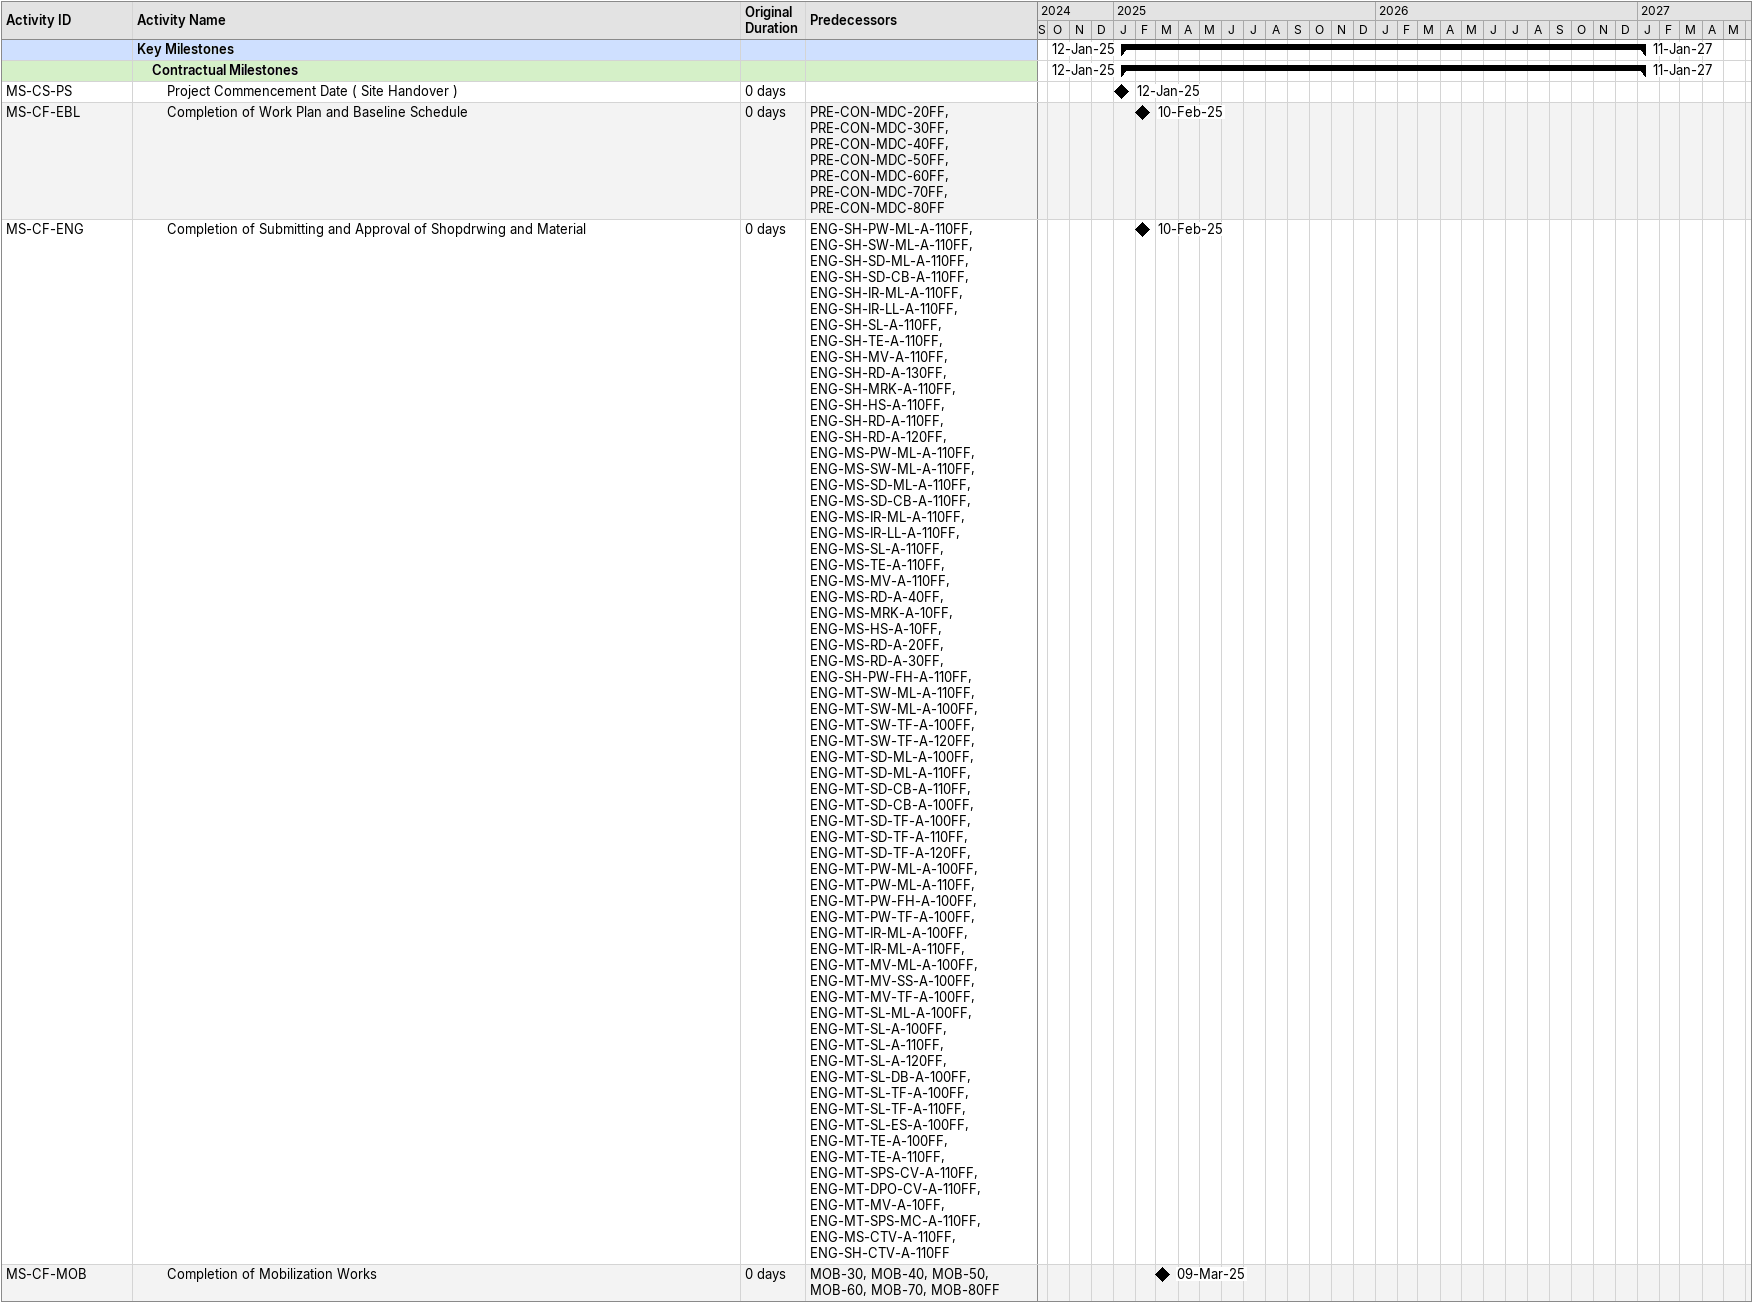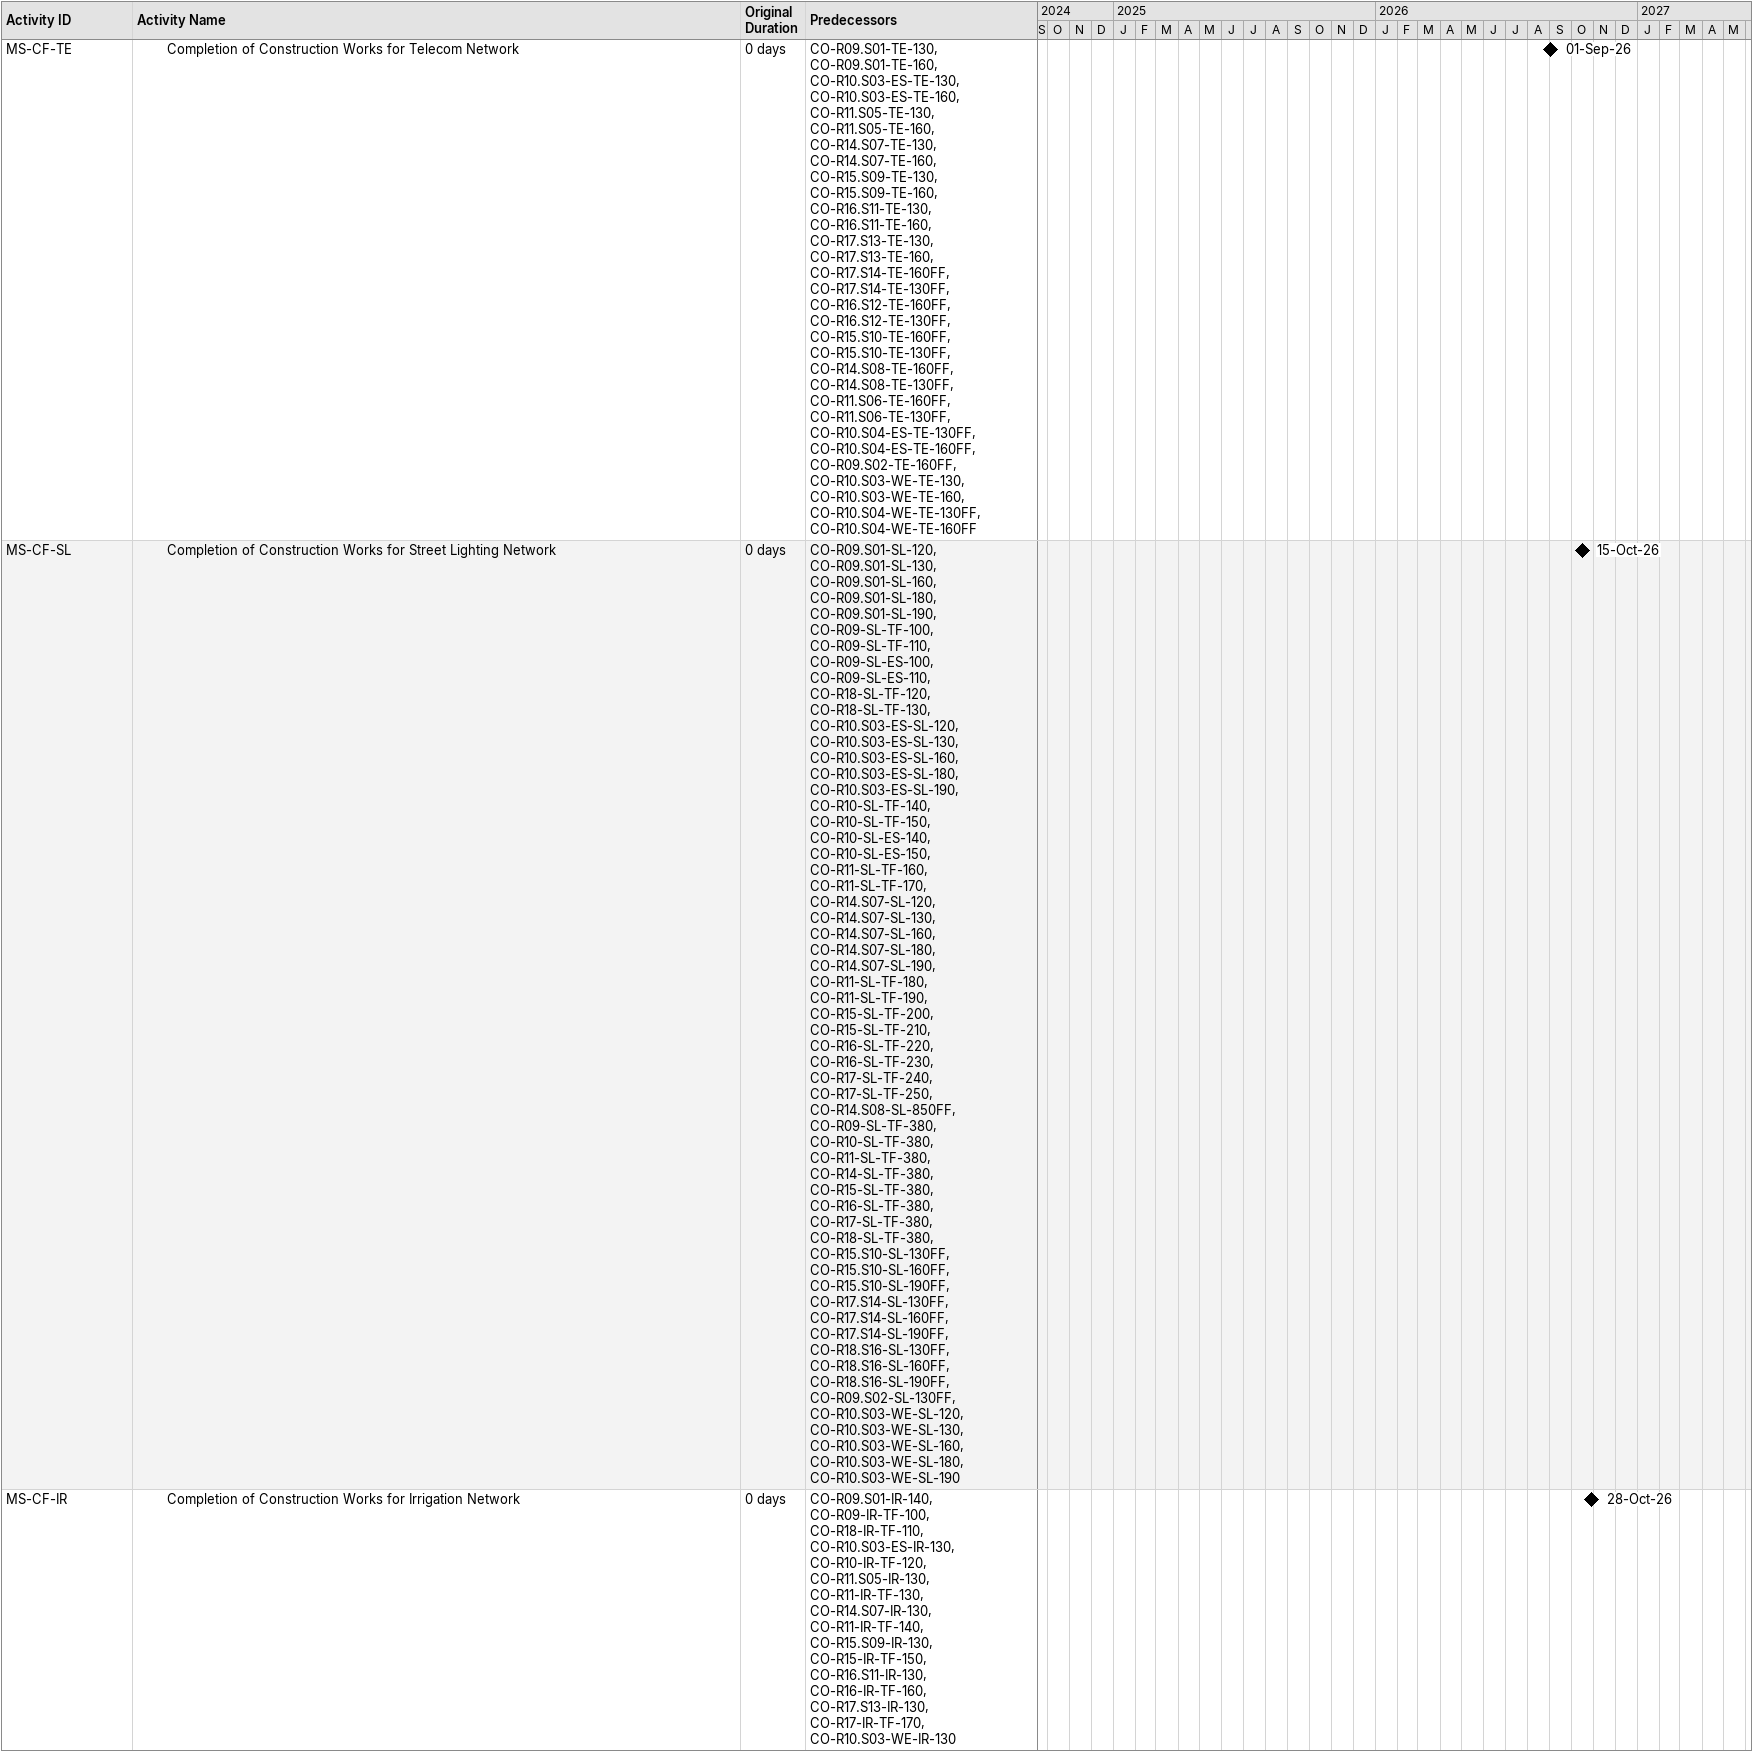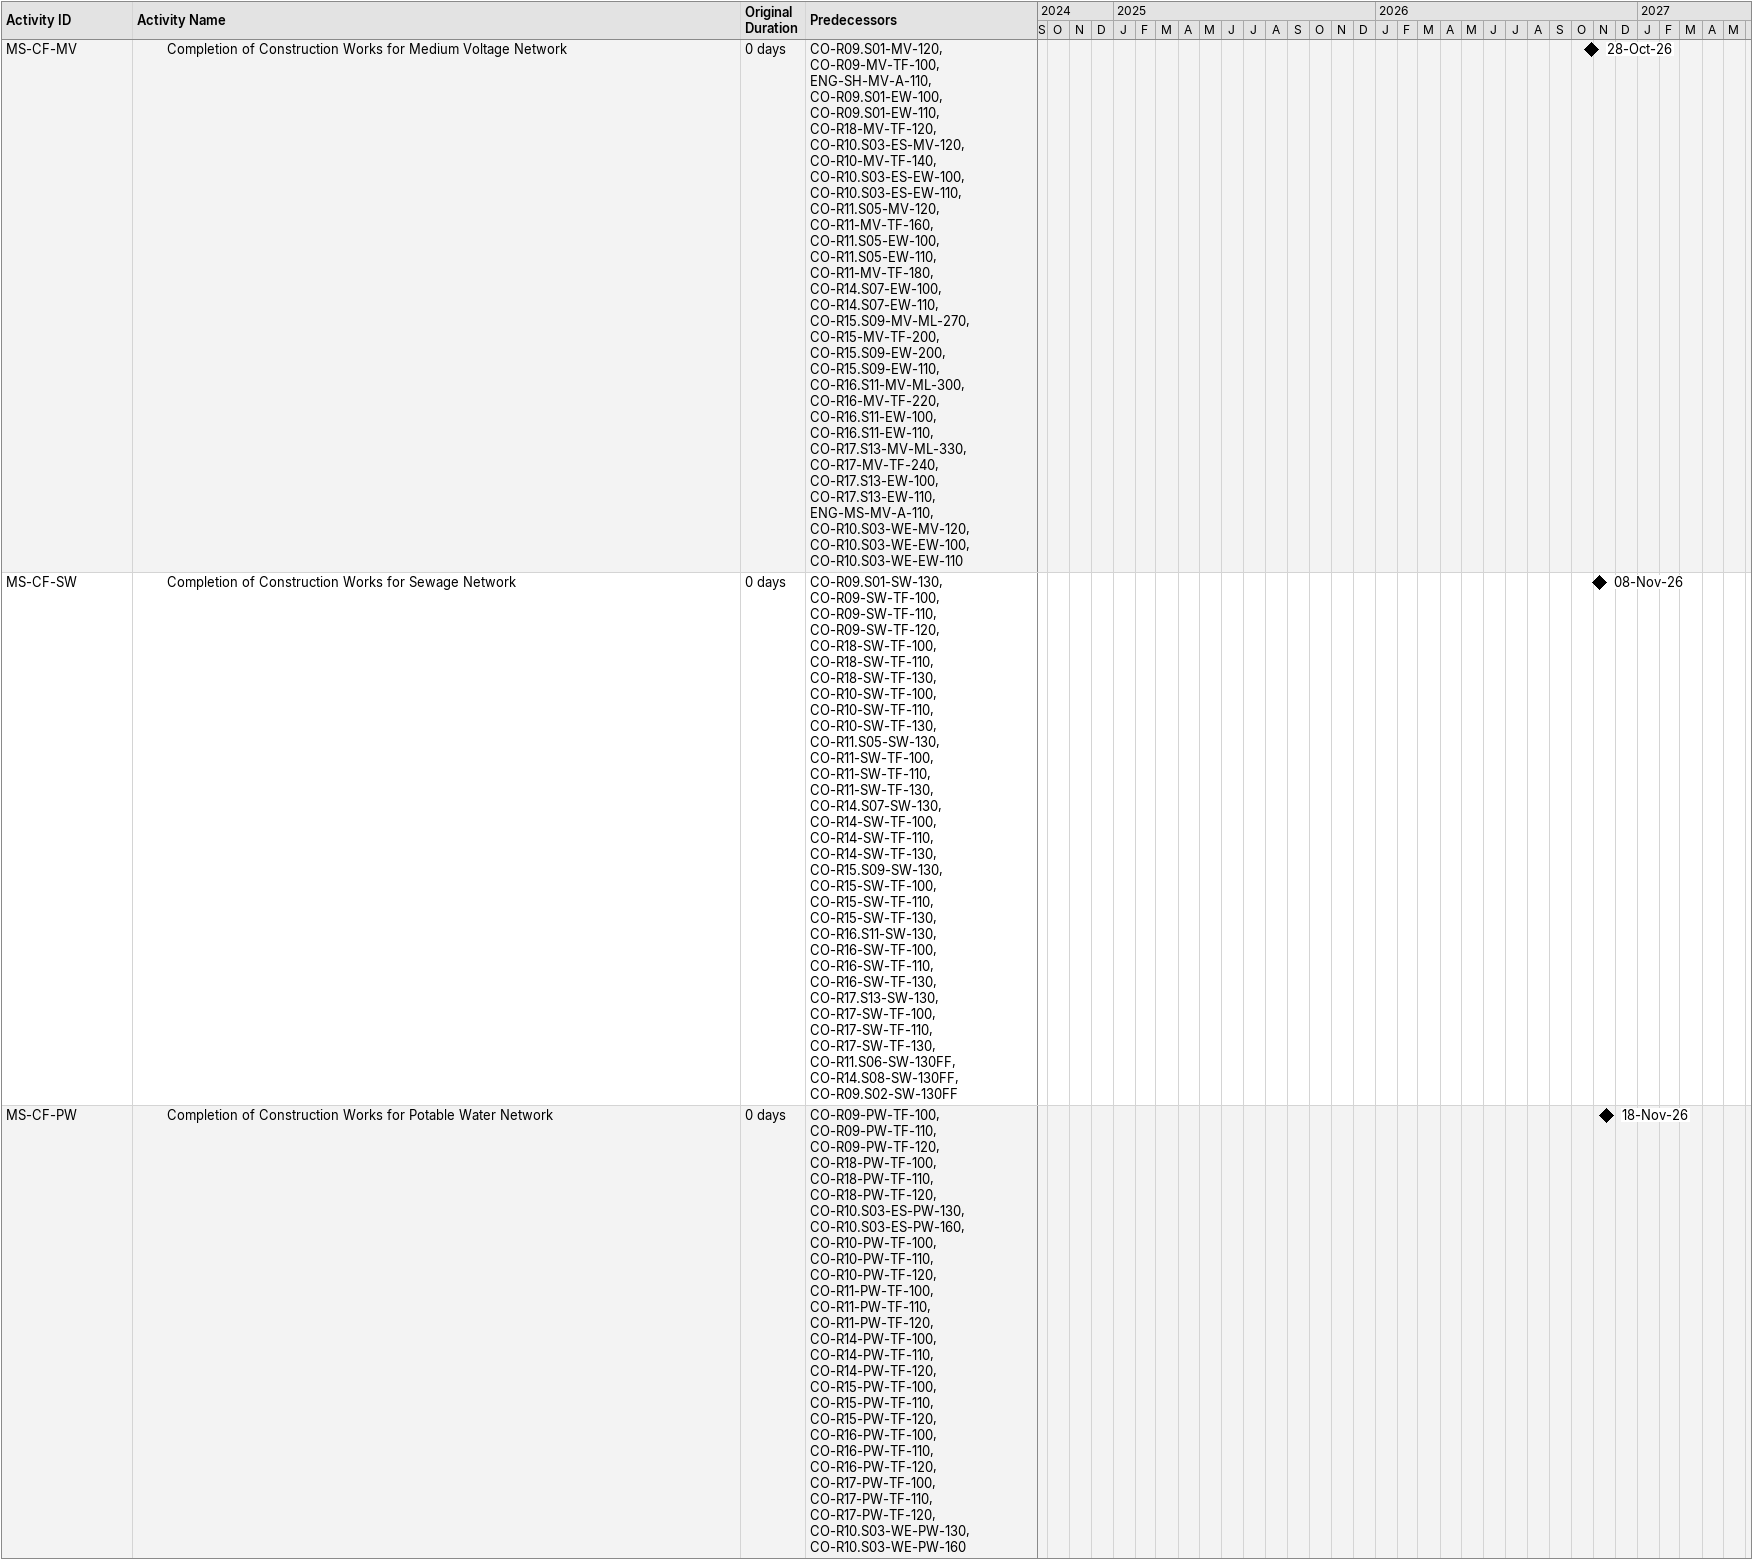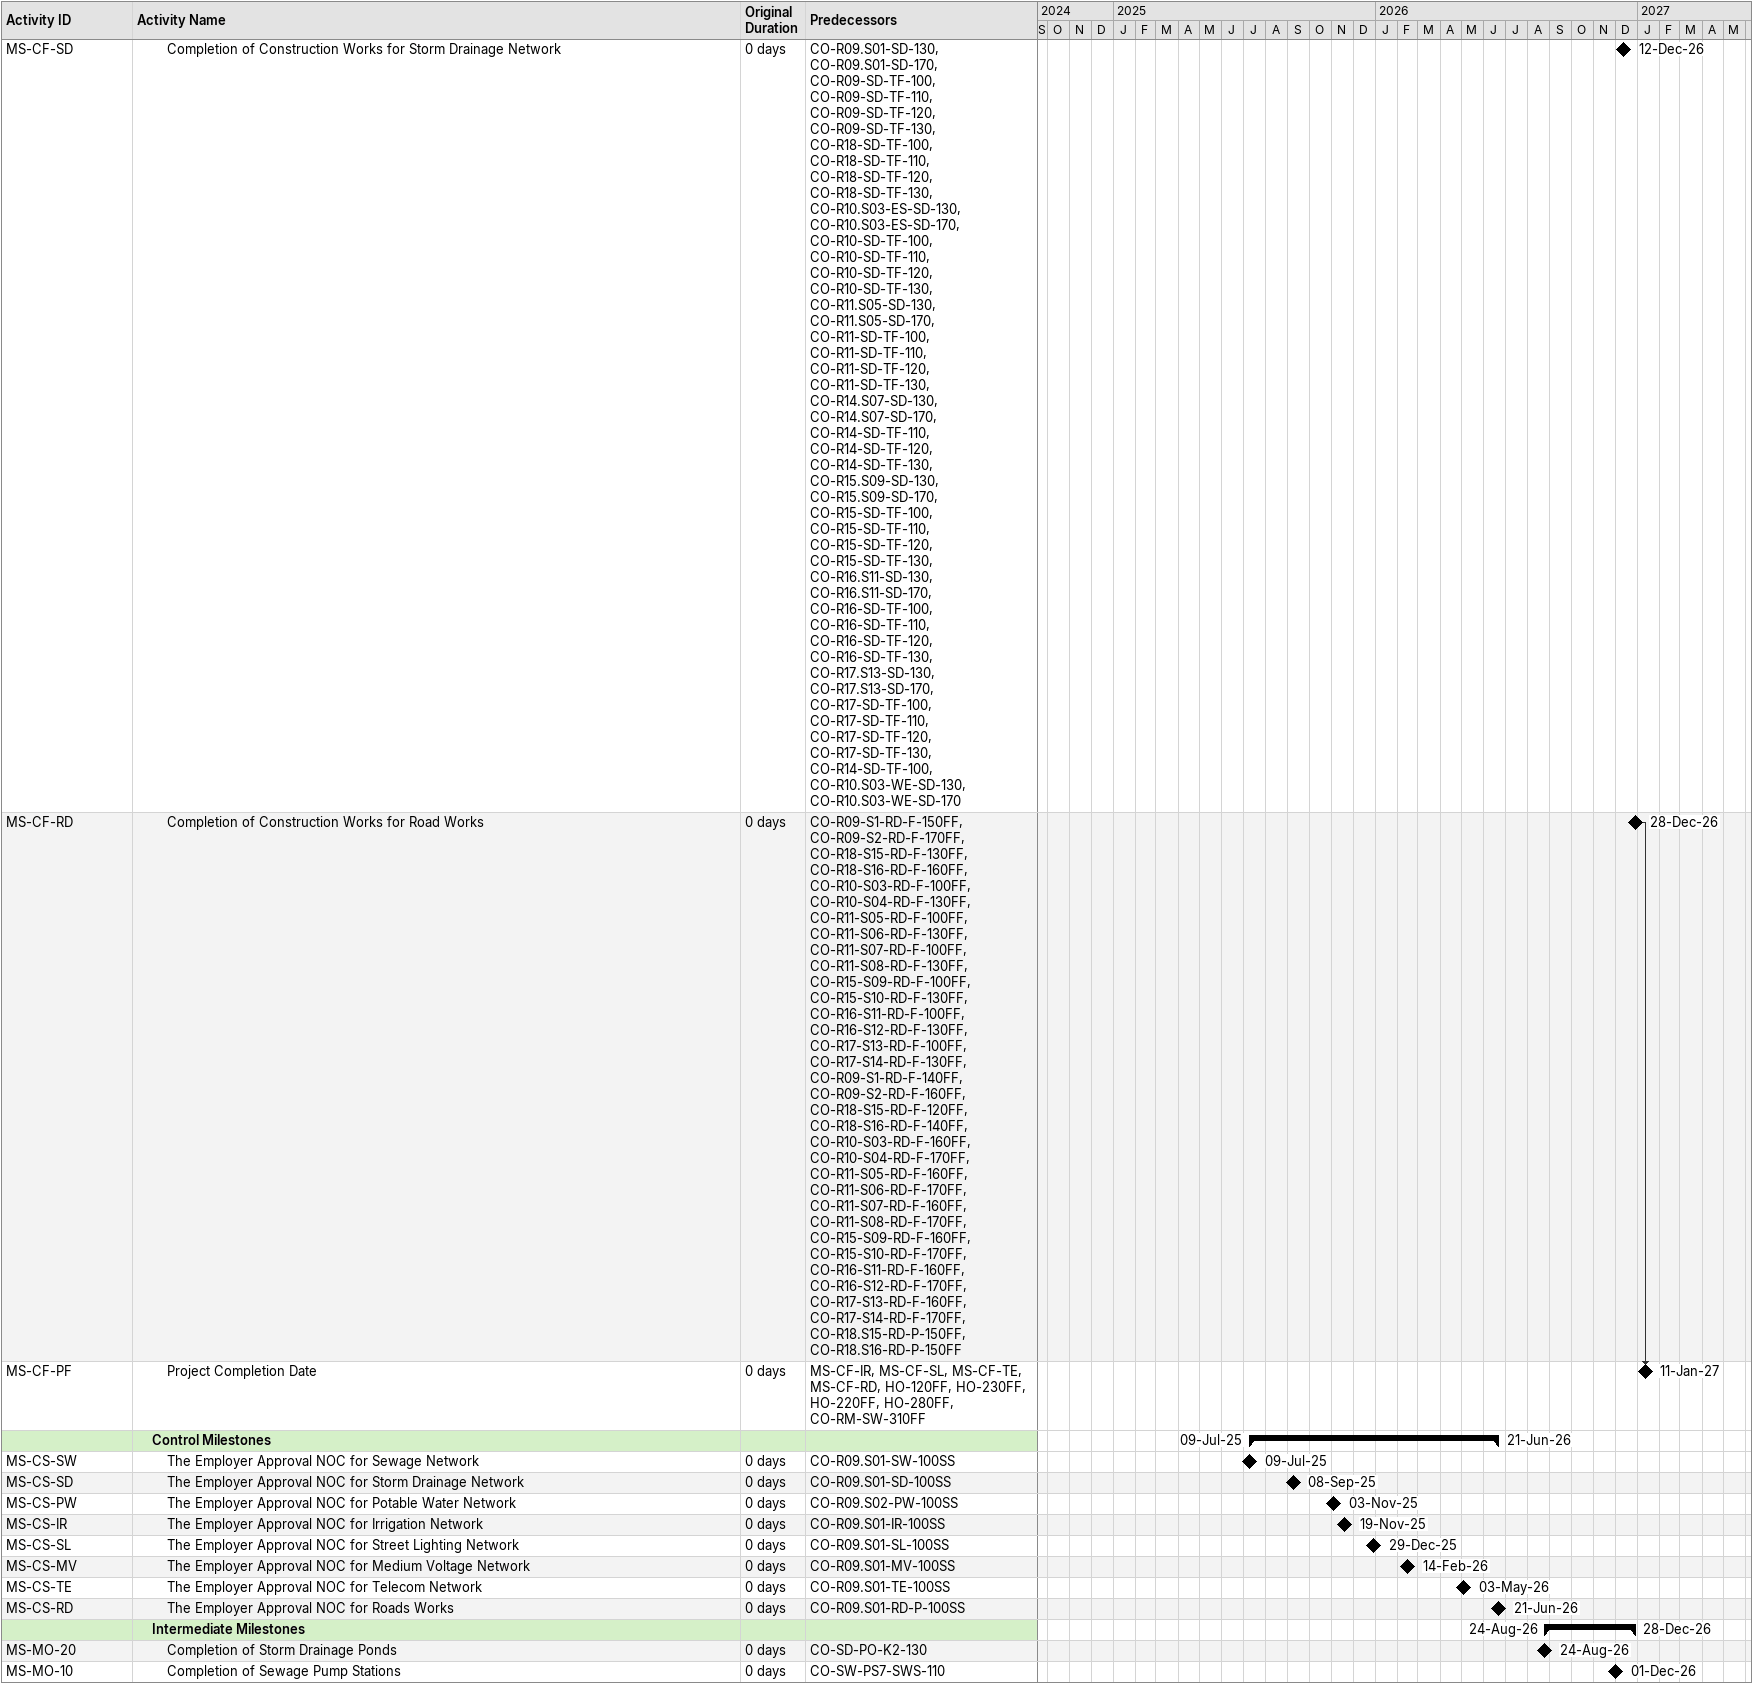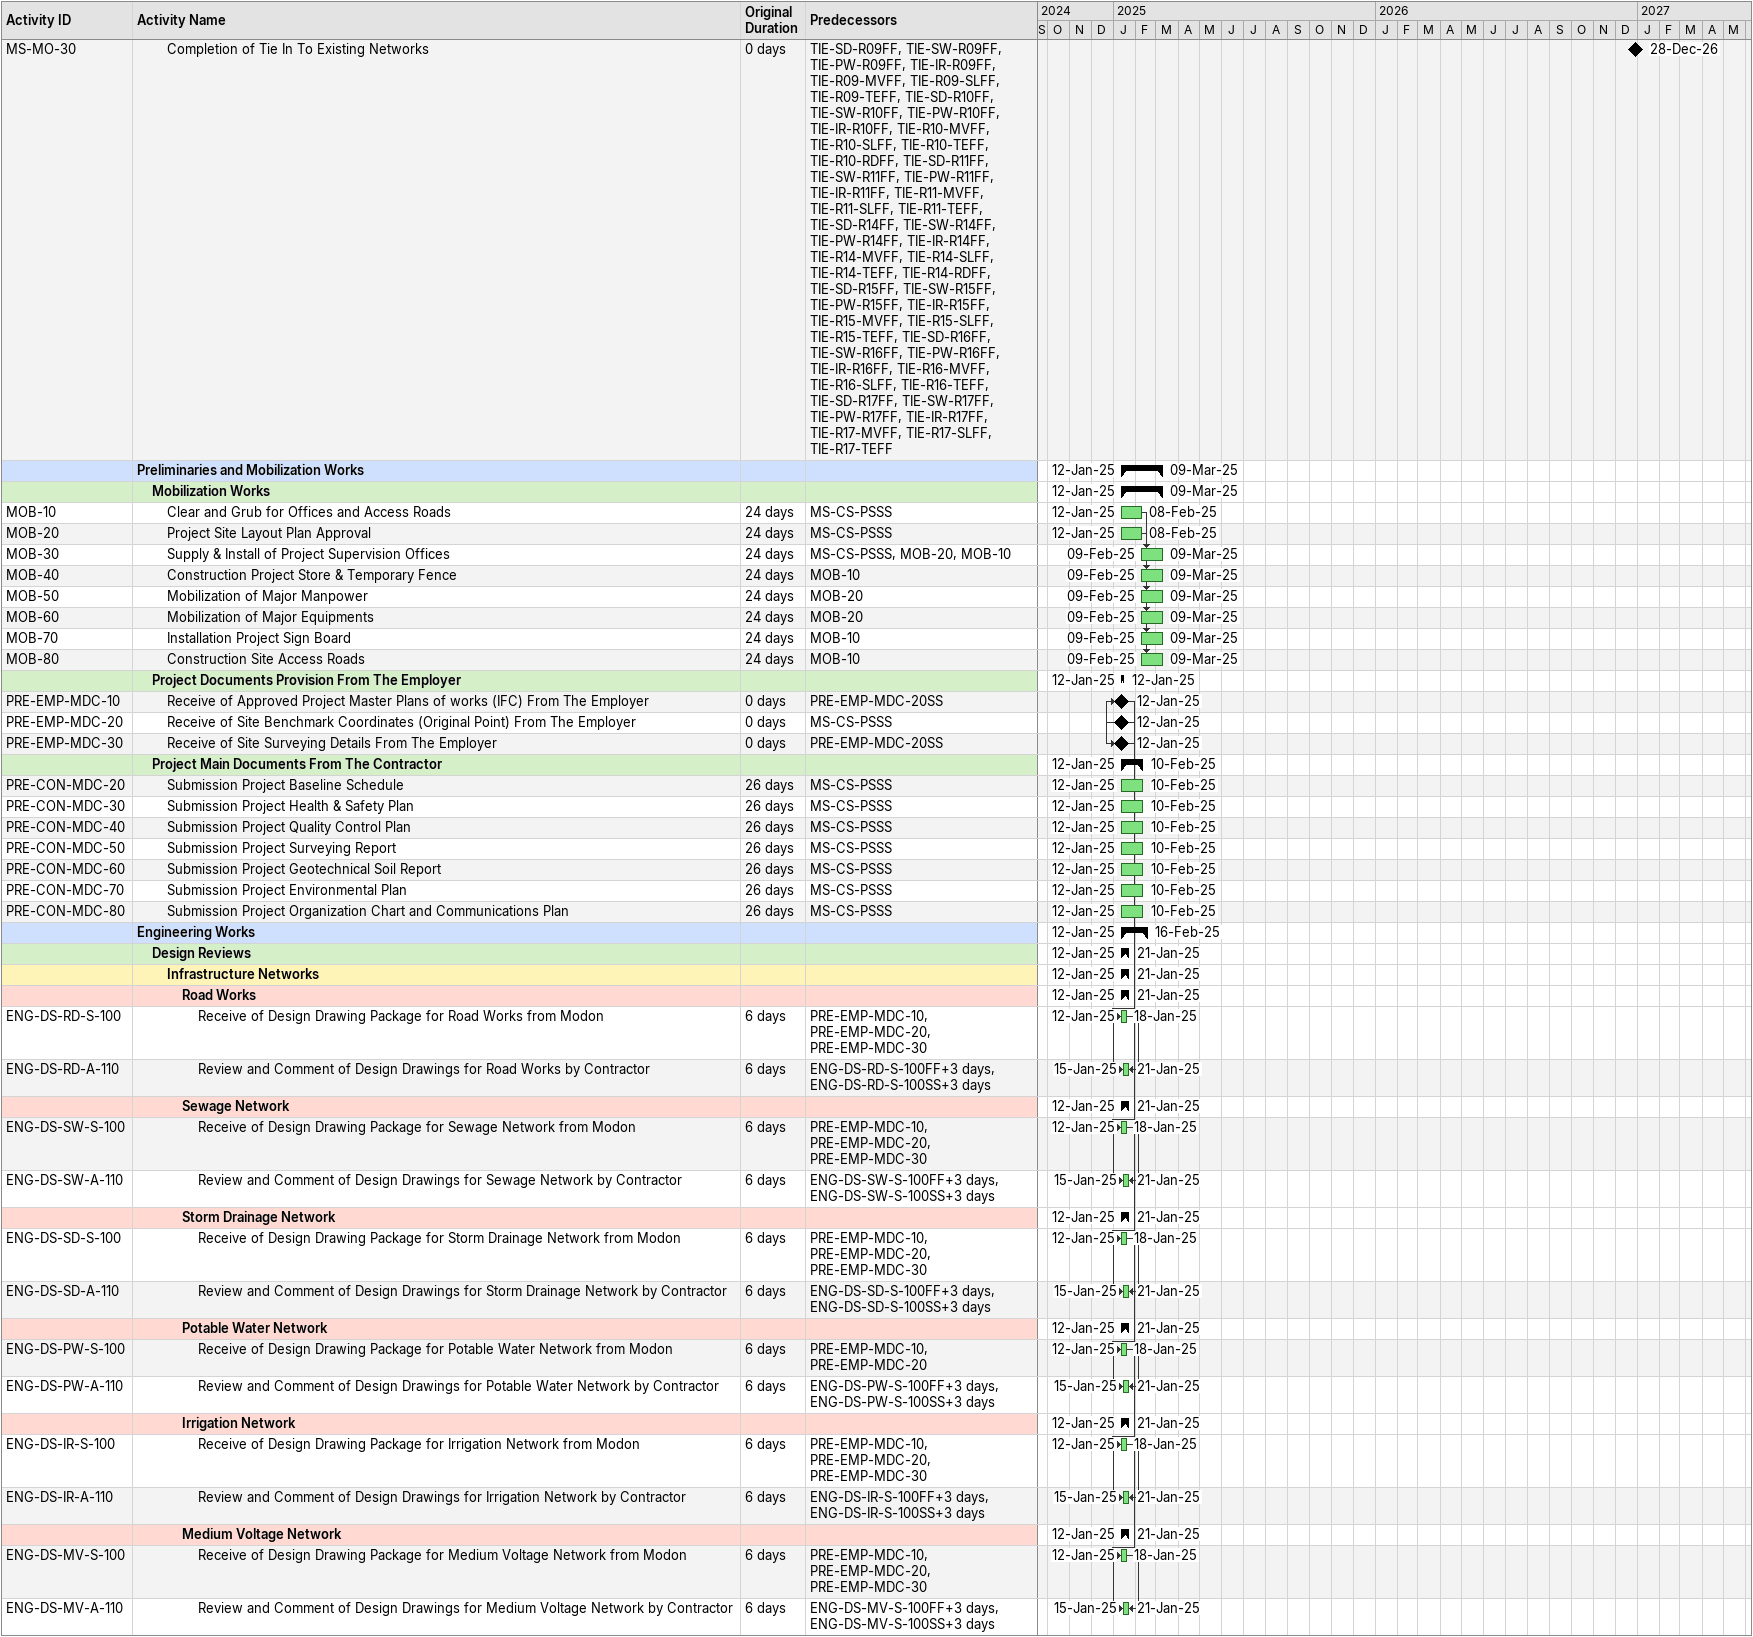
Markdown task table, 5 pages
| ID | Level | Task | Original duration | Start | Finish | Predecessors |
|---|---|---|---|---|---|---|
|  | 1 | **Key Milestones** |  | 2025-01-12 | 2027-01-11 |  |
|  | 2 | **Contractual Milestones** |  | 2025-01-12 | 2027-01-11 |  |
| MS-CS-PS | 3 | Project Commencement Date ( Site Handover ) | 0d | 2025-01-12 | 2025-01-12 |  |
| MS-CF-EBL | 3 | Completion of Work Plan and Baseline Schedule | 0d | 2025-02-10 | 2025-02-10 | PRE-CON-MDC-20FF, PRE-CON-MDC-30FF, PRE-CON-MDC-40FF, PRE-CON-MDC-50FF, PRE-CON-MDC-60FF, PRE-CON-MDC-70FF, PRE-CON-MDC-80FF |
| MS-CF-ENG | 3 | Completion of Submitting and Approval of Shopdrwing and Material | 0d | 2025-02-10 | 2025-02-10 | ENG-SH-PW-ML-A-110FF, ENG-SH-SW-ML-A-110FF, ENG-SH-SD-ML-A-110FF, ENG-SH-SD-CB-A-110FF, ENG-SH-IR-ML-A-110FF, ENG-SH-IR-LL-A-110FF, ENG-SH-SL-A-110FF, ENG-SH-TE-A-110FF, ENG-SH-MV-A-110FF, ENG-SH-RD-A-130FF, ENG-SH-MRK-A-110FF, ENG-SH-HS-A-110FF, ENG-SH-RD-A-110FF, ENG-SH-RD-A-120FF, ENG-MS-PW-ML-A-110FF, ENG-MS-SW-ML-A-110FF, ENG-MS-SD-ML-A-110FF, ENG-MS-SD-CB-A-110FF, ENG-MS-IR-ML-A-110FF, ENG-MS-IR-LL-A-110FF, ENG-MS-SL-A-110FF, ENG-MS-TE-A-110FF, ENG-MS-MV-A-110FF, ENG-MS-RD-A-40FF, ENG-MS-MRK-A-10FF, ENG-MS-HS-A-10FF, ENG-MS-RD-A-20FF, ENG-MS-RD-A-30FF, ENG-SH-PW-FH-A-110FF, ENG-MT-SW-ML-A-110FF, ENG-MT-SW-ML-A-100FF, ENG-MT-SW-TF-A-100FF, ENG-MT-SW-TF-A-120FF, ENG-MT-SD-ML-A-100FF, ENG-MT-SD-ML-A-110FF, ENG-MT-SD-CB-A-110FF, ENG-MT-SD-CB-A-100FF, ENG-MT-SD-TF-A-100FF, ENG-MT-SD-TF-A-110FF, ENG-MT-SD-TF-A-120FF, ENG-MT-PW-ML-A-100FF, ENG-MT-PW-ML-A-110FF, ENG-MT-PW-FH-A-100FF, ENG-MT-PW-TF-A-100FF, ENG-MT-IR-ML-A-100FF, ENG-MT-IR-ML-A-110FF, ENG-MT-MV-ML-A-100FF, ENG-MT-MV-SS-A-100FF, ENG-MT-MV-TF-A-100FF, ENG-MT-SL-ML-A-100FF, ENG-MT-SL-A-100FF, ENG-MT-SL-A-110FF, ENG-MT-SL-A-120FF, ENG-MT-SL-DB-A-100FF, ENG-MT-SL-TF-A-100FF, ENG-MT-SL-TF-A-110FF, ENG-MT-SL-ES-A-100FF, ENG-MT-TE-A-100FF, ENG-MT-TE-A-110FF, ENG-MT-SPS-CV-A-110FF, ENG-MT-DPO-CV-A-110FF, ENG-MT-MV-A-10FF, ENG-MT-SPS-MC-A-110FF, ENG-MS-CTV-A-110FF, ENG-SH-CTV-A-110FF |
| MS-CF-MOB | 3 | Completion of Mobilization Works | 0d | 2025-03-09 | 2025-03-09 | MOB-30, MOB-40, MOB-50, MOB-60, MOB-70, MOB-80FF |
| MS-CF-TE | 3 | Completion of Construction Works for Telecom Network | 0d | 2026-09-01 | 2026-09-01 | CO-R09.S01-TE-130, CO-R09.S01-TE-160, CO-R10.S03-ES-TE-130, CO-R10.S03-ES-TE-160, CO-R11.S05-TE-130, CO-R11.S05-TE-160, CO-R14.S07-TE-130, CO-R14.S07-TE-160, CO-R15.S09-TE-130, CO-R15.S09-TE-160, CO-R16.S11-TE-130, CO-R16.S11-TE-160, CO-R17.S13-TE-130, CO-R17.S13-TE-160, CO-R17.S14-TE-160FF, CO-R17.S14-TE-130FF, CO-R16.S12-TE-160FF, CO-R16.S12-TE-130FF, CO-R15.S10-TE-160FF, CO-R15.S10-TE-130FF, CO-R14.S08-TE-160FF, CO-R14.S08-TE-130FF, CO-R11.S06-TE-160FF, CO-R11.S06-TE-130FF, CO-R10.S04-ES-TE-130FF, CO-R10.S04-ES-TE-160FF, CO-R09.S02-TE-160FF, CO-R10.S03-WE-TE-130, CO-R10.S03-WE-TE-160, CO-R10.S04-WE-TE-130FF, CO-R10.S04-WE-TE-160FF |
| MS-CF-SL | 3 | Completion of Construction Works for Street Lighting Network | 0d | 2026-10-15 | 2026-10-15 | CO-R09.S01-SL-120, CO-R09.S01-SL-130, CO-R09.S01-SL-160, CO-R09.S01-SL-180, CO-R09.S01-SL-190, CO-R09-SL-TF-100, CO-R09-SL-TF-110, CO-R09-SL-ES-100, CO-R09-SL-ES-110, CO-R18-SL-TF-120, CO-R18-SL-TF-130, CO-R10.S03-ES-SL-120, CO-R10.S03-ES-SL-130, CO-R10.S03-ES-SL-160, CO-R10.S03-ES-SL-180, CO-R10.S03-ES-SL-190, CO-R10-SL-TF-140, CO-R10-SL-TF-150, CO-R10-SL-ES-140, CO-R10-SL-ES-150, CO-R11-SL-TF-160, CO-R11-SL-TF-170, CO-R14.S07-SL-120, CO-R14.S07-SL-130, CO-R14.S07-SL-160, CO-R14.S07-SL-180, CO-R14.S07-SL-190, CO-R11-SL-TF-180, CO-R11-SL-TF-190, CO-R15-SL-TF-200, CO-R15-SL-TF-210, CO-R16-SL-TF-220, CO-R16-SL-TF-230, CO-R17-SL-TF-240, CO-R17-SL-TF-250, CO-R14.S08-SL-850FF, CO-R09-SL-TF-380, CO-R10-SL-TF-380, CO-R11-SL-TF-380, CO-R14-SL-TF-380, CO-R15-SL-TF-380, CO-R16-SL-TF-380, CO-R17-SL-TF-380, CO-R18-SL-TF-380, CO-R15.S10-SL-130FF, CO-R15.S10-SL-160FF, CO-R15.S10-SL-190FF, CO-R17.S14-SL-130FF, CO-R17.S14-SL-160FF, CO-R17.S14-SL-190FF, CO-R18.S16-SL-130FF, CO-R18.S16-SL-160FF, CO-R18.S16-SL-190FF, CO-R09.S02-SL-130FF, CO-R10.S03-WE-SL-120, CO-R10.S03-WE-SL-130, CO-R10.S03-WE-SL-160, CO-R10.S03-WE-SL-180, CO-R10.S03-WE-SL-190 |
| MS-CF-IR | 3 | Completion of Construction Works for Irrigation Network | 0d | 2026-10-28 | 2026-10-28 | CO-R09.S01-IR-140, CO-R09-IR-TF-100, CO-R18-IR-TF-110, CO-R10.S03-ES-IR-130, CO-R10-IR-TF-120, CO-R11.S05-IR-130, CO-R11-IR-TF-130, CO-R14.S07-IR-130, CO-R11-IR-TF-140, CO-R15.S09-IR-130, CO-R15-IR-TF-150, CO-R16.S11-IR-130, CO-R16-IR-TF-160, CO-R17.S13-IR-130, CO-R17-IR-TF-170, CO-R10.S03-WE-IR-130 |
| MS-CF-MV | 3 | Completion of Construction Works for Medium Voltage Network | 0d | 2026-10-28 | 2026-10-28 | CO-R09.S01-MV-120, CO-R09-MV-TF-100, ENG-SH-MV-A-110, CO-R09.S01-EW-100, CO-R09.S01-EW-110, CO-R18-MV-TF-120, CO-R10.S03-ES-MV-120, CO-R10-MV-TF-140, CO-R10.S03-ES-EW-100, CO-R10.S03-ES-EW-110, CO-R11.S05-MV-120, CO-R11-MV-TF-160, CO-R11.S05-EW-100, CO-R11.S05-EW-110, CO-R11-MV-TF-180, CO-R14.S07-EW-100, CO-R14.S07-EW-110, CO-R15.S09-MV-ML-270, CO-R15-MV-TF-200, CO-R15.S09-EW-200, CO-R15.S09-EW-110, CO-R16.S11-MV-ML-300, CO-R16-MV-TF-220, CO-R16.S11-EW-100, CO-R16.S11-EW-110, CO-R17.S13-MV-ML-330, CO-R17-MV-TF-240, CO-R17.S13-EW-100, CO-R17.S13-EW-110, ENG-MS-MV-A-110, CO-R10.S03-WE-MV-120, CO-R10.S03-WE-EW-100, CO-R10.S03-WE-EW-110 |
| MS-CF-SW | 3 | Completion of Construction Works for Sewage Network | 0d | 2026-11-08 | 2026-11-08 | CO-R09.S01-SW-130, CO-R09-SW-TF-100, CO-R09-SW-TF-110, CO-R09-SW-TF-120, CO-R18-SW-TF-100, CO-R18-SW-TF-110, CO-R18-SW-TF-130, CO-R10-SW-TF-100, CO-R10-SW-TF-110, CO-R10-SW-TF-130, CO-R11.S05-SW-130, CO-R11-SW-TF-100, CO-R11-SW-TF-110, CO-R11-SW-TF-130, CO-R14.S07-SW-130, CO-R14-SW-TF-100, CO-R14-SW-TF-110, CO-R14-SW-TF-130, CO-R15.S09-SW-130, CO-R15-SW-TF-100, CO-R15-SW-TF-110, CO-R15-SW-TF-130, CO-R16.S11-SW-130, CO-R16-SW-TF-100, CO-R16-SW-TF-110, CO-R16-SW-TF-130, CO-R17.S13-SW-130, CO-R17-SW-TF-100, CO-R17-SW-TF-110, CO-R17-SW-TF-130, CO-R11.S06-SW-130FF, CO-R14.S08-SW-130FF, CO-R09.S02-SW-130FF |
| MS-CF-PW | 3 | Completion of Construction Works for Potable Water Network | 0d | 2026-11-18 | 2026-11-18 | CO-R09-PW-TF-100, CO-R09-PW-TF-110, CO-R09-PW-TF-120, CO-R18-PW-TF-100, CO-R18-PW-TF-110, CO-R18-PW-TF-120, CO-R10.S03-ES-PW-130, CO-R10.S03-ES-PW-160, CO-R10-PW-TF-100, CO-R10-PW-TF-110, CO-R10-PW-TF-120, CO-R11-PW-TF-100, CO-R11-PW-TF-110, CO-R11-PW-TF-120, CO-R14-PW-TF-100, CO-R14-PW-TF-110, CO-R14-PW-TF-120, CO-R15-PW-TF-100, CO-R15-PW-TF-110, CO-R15-PW-TF-120, CO-R16-PW-TF-100, CO-R16-PW-TF-110, CO-R16-PW-TF-120, CO-R17-PW-TF-100, CO-R17-PW-TF-110, CO-R17-PW-TF-120, CO-R10.S03-WE-PW-130, CO-R10.S03-WE-PW-160 |
| MS-CF-SD | 3 | Completion of Construction Works for Storm Drainage Network | 0d | 2026-12-12 | 2026-12-12 | CO-R09.S01-SD-130, CO-R09.S01-SD-170, CO-R09-SD-TF-100, CO-R09-SD-TF-110, CO-R09-SD-TF-120, CO-R09-SD-TF-130, CO-R18-SD-TF-100, CO-R18-SD-TF-110, CO-R18-SD-TF-120, CO-R18-SD-TF-130, CO-R10.S03-ES-SD-130, CO-R10.S03-ES-SD-170, CO-R10-SD-TF-100, CO-R10-SD-TF-110, CO-R10-SD-TF-120, CO-R10-SD-TF-130, CO-R11.S05-SD-130, CO-R11.S05-SD-170, CO-R11-SD-TF-100, CO-R11-SD-TF-110, CO-R11-SD-TF-120, CO-R11-SD-TF-130, CO-R14.S07-SD-130, CO-R14.S07-SD-170, CO-R14-SD-TF-110, CO-R14-SD-TF-120, CO-R14-SD-TF-130, CO-R15.S09-SD-130, CO-R15.S09-SD-170, CO-R15-SD-TF-100, CO-R15-SD-TF-110, CO-R15-SD-TF-120, CO-R15-SD-TF-130, CO-R16.S11-SD-130, CO-R16.S11-SD-170, CO-R16-SD-TF-100, CO-R16-SD-TF-110, CO-R16-SD-TF-120, CO-R16-SD-TF-130, CO-R17.S13-SD-130, CO-R17.S13-SD-170, CO-R17-SD-TF-100, CO-R17-SD-TF-110, CO-R17-SD-TF-120, CO-R17-SD-TF-130, CO-R14-SD-TF-100, CO-R10.S03-WE-SD-130, CO-R10.S03-WE-SD-170 |
| MS-CF-RD | 3 | Completion of Construction Works for Road Works | 0d | 2026-12-28 | 2026-12-28 | CO-R09-S1-RD-F-150FF, CO-R09-S2-RD-F-170FF, CO-R18-S15-RD-F-130FF, CO-R18-S16-RD-F-160FF, CO-R10-S03-RD-F-100FF, CO-R10-S04-RD-F-130FF, CO-R11-S05-RD-F-100FF, CO-R11-S06-RD-F-130FF, CO-R11-S07-RD-F-100FF, CO-R11-S08-RD-F-130FF, CO-R15-S09-RD-F-100FF, CO-R15-S10-RD-F-130FF, CO-R16-S11-RD-F-100FF, CO-R16-S12-RD-F-130FF, CO-R17-S13-RD-F-100FF, CO-R17-S14-RD-F-130FF, CO-R09-S1-RD-F-140FF, CO-R09-S2-RD-F-160FF, CO-R18-S15-RD-F-120FF, CO-R18-S16-RD-F-140FF, CO-R10-S03-RD-F-160FF, CO-R10-S04-RD-F-170FF, CO-R11-S05-RD-F-160FF, CO-R11-S06-RD-F-170FF, CO-R11-S07-RD-F-160FF, CO-R11-S08-RD-F-170FF, CO-R15-S09-RD-F-160FF, CO-R15-S10-RD-F-170FF, CO-R16-S11-RD-F-160FF, CO-R16-S12-RD-F-170FF, CO-R17-S13-RD-F-160FF, CO-R17-S14-RD-F-170FF, CO-R18.S15-RD-P-150FF, CO-R18.S16-RD-P-150FF |
| MS-CF-PF | 3 | Project Completion Date | 0d | 2027-01-11 | 2027-01-11 | MS-CF-IR, MS-CF-SL, MS-CF-TE, MS-CF-RD, HO-120FF, HO-230FF, HO-220FF, HO-280FF, CO-RM-SW-310FF |
|  | 2 | **Control Milestones** |  | 2025-07-09 | 2026-06-21 |  |
| MS-CS-SW | 3 | The Employer Approval NOC for Sewage Network | 0d | 2025-07-09 | 2025-07-09 | CO-R09.S01-SW-100SS |
| MS-CS-SD | 3 | The Employer Approval NOC for Storm Drainage Network | 0d | 2025-09-08 | 2025-09-08 | CO-R09.S01-SD-100SS |
| MS-CS-PW | 3 | The Employer Approval NOC for Potable Water Network | 0d | 2025-11-03 | 2025-11-03 | CO-R09.S02-PW-100SS |
| MS-CS-IR | 3 | The Employer Approval NOC for Irrigation Network | 0d | 2025-11-19 | 2025-11-19 | CO-R09.S01-IR-100SS |
| MS-CS-SL | 3 | The Employer Approval NOC for Street Lighting Network | 0d | 2025-12-29 | 2025-12-29 | CO-R09.S01-SL-100SS |
| MS-CS-MV | 3 | The Employer Approval NOC for Medium Voltage Network | 0d | 2026-02-14 | 2026-02-14 | CO-R09.S01-MV-100SS |
| MS-CS-TE | 3 | The Employer Approval NOC for Telecom Network | 0d | 2026-05-03 | 2026-05-03 | CO-R09.S01-TE-100SS |
| MS-CS-RD | 3 | The Employer Approval NOC for Roads Works | 0d | 2026-06-21 | 2026-06-21 | CO-R09.S01-RD-P-100SS |
|  | 2 | **Intermediate Milestones** |  | 2026-08-24 | 2026-12-28 |  |
| MS-MO-20 | 3 | Completion of Storm Drainage Ponds | 0d | 2026-08-24 | 2026-08-24 | CO-SD-PO-K2-130 |
| MS-MO-10 | 3 | Completion of Sewage Pump Stations | 0d | 2026-12-01 | 2026-12-01 | CO-SW-PS7-SWS-110 |
| MS-MO-30 | 3 | Completion of Tie In To Existing Networks | 0d | 2026-12-28 | 2026-12-28 | TIE-SD-R09FF, TIE-SW-R09FF, TIE-PW-R09FF, TIE-IR-R09FF, TIE-R09-MVFF, TIE-R09-SLFF, TIE-R09-TEFF, TIE-SD-R10FF, TIE-SW-R10FF, TIE-PW-R10FF, TIE-IR-R10FF, TIE-R10-MVFF, TIE-R10-SLFF, TIE-R10-TEFF, TIE-R10-RDFF, TIE-SD-R11FF, TIE-SW-R11FF, TIE-PW-R11FF, TIE-IR-R11FF, TIE-R11-MVFF, TIE-R11-SLFF, TIE-R11-TEFF, TIE-SD-R14FF, TIE-SW-R14FF, TIE-PW-R14FF, TIE-IR-R14FF, TIE-R14-MVFF, TIE-R14-SLFF, TIE-R14-TEFF, TIE-R14-RDFF, TIE-SD-R15FF, TIE-SW-R15FF, TIE-PW-R15FF, TIE-IR-R15FF, TIE-R15-MVFF, TIE-R15-SLFF, TIE-R15-TEFF, TIE-SD-R16FF, TIE-SW-R16FF, TIE-PW-R16FF, TIE-IR-R16FF, TIE-R16-MVFF, TIE-R16-SLFF, TIE-R16-TEFF, TIE-SD-R17FF, TIE-SW-R17FF, TIE-PW-R17FF, TIE-IR-R17FF, TIE-R17-MVFF, TIE-R17-SLFF, TIE-R17-TEFF |
|  | 1 | **Preliminaries and Mobilization Works** |  | 2025-01-12 | 2025-03-09 |  |
|  | 2 | **Mobilization Works** |  | 2025-01-12 | 2025-03-09 |  |
| MOB-10 | 3 | Clear and Grub for Offices and Access Roads | 24d | 2025-01-12 | 2025-02-08 | MS-CS-PSSS |
| MOB-20 | 3 | Project Site Layout Plan Approval | 24d | 2025-01-12 | 2025-02-08 | MS-CS-PSSS |
| MOB-30 | 3 | Supply & Install of Project Supervision Offices | 24d | 2025-02-09 | 2025-03-09 | MS-CS-PSSS, MOB-20, MOB-10 |
| MOB-40 | 3 | Construction Project Store & Temporary Fence | 24d | 2025-02-09 | 2025-03-09 | MOB-10 |
| MOB-50 | 3 | Mobilization of Major Manpower | 24d | 2025-02-09 | 2025-03-09 | MOB-20 |
| MOB-60 | 3 | Mobilization of Major Equipments | 24d | 2025-02-09 | 2025-03-09 | MOB-20 |
| MOB-70 | 3 | Installation Project Sign Board | 24d | 2025-02-09 | 2025-03-09 | MOB-10 |
| MOB-80 | 3 | Construction Site Access Roads | 24d | 2025-02-09 | 2025-03-09 | MOB-10 |
|  | 2 | **Project Documents Provision From The Employer** |  | 2025-01-12 | 2025-01-12 |  |
| PRE-EMP-MDC-10 | 3 | Receive of Approved Project Master Plans of works (IFC) From The Employer | 0d | 2025-01-12 | 2025-01-12 | PRE-EMP-MDC-20SS |
| PRE-EMP-MDC-20 | 3 | Receive of Site Benchmark Coordinates (Original Point) From The Employer | 0d | 2025-01-12 | 2025-01-12 | MS-CS-PSSS |
| PRE-EMP-MDC-30 | 3 | Receive of Site Surveying Details From The Employer | 0d | 2025-01-12 | 2025-01-12 | PRE-EMP-MDC-20SS |
|  | 2 | **Project Main Documents From The Contractor** |  | 2025-01-12 | 2025-02-10 |  |
| PRE-CON-MDC-20 | 3 | Submission Project Baseline Schedule | 26d | 2025-01-12 | 2025-02-10 | MS-CS-PSSS |
| PRE-CON-MDC-30 | 3 | Submission Project Health & Safety Plan | 26d | 2025-01-12 | 2025-02-10 | MS-CS-PSSS |
| PRE-CON-MDC-40 | 3 | Submission Project Quality Control Plan | 26d | 2025-01-12 | 2025-02-10 | MS-CS-PSSS |
| PRE-CON-MDC-50 | 3 | Submission Project Surveying Report | 26d | 2025-01-12 | 2025-02-10 | MS-CS-PSSS |
| PRE-CON-MDC-60 | 3 | Submission Project Geotechnical Soil Report | 26d | 2025-01-12 | 2025-02-10 | MS-CS-PSSS |
| PRE-CON-MDC-70 | 3 | Submission Project Environmental Plan | 26d | 2025-01-12 | 2025-02-10 | MS-CS-PSSS |
| PRE-CON-MDC-80 | 3 | Submission Project Organization Chart and Communications Plan | 26d | 2025-01-12 | 2025-02-10 | MS-CS-PSSS |
|  | 1 | **Engineering Works** |  | 2025-01-12 | 2025-02-16 |  |
|  | 2 | **Design Reviews** |  | 2025-01-12 | 2025-01-21 |  |
|  | 3 | **Infrastructure Networks** |  | 2025-01-12 | 2025-01-21 |  |
|  | 4 | **Road Works** |  | 2025-01-12 | 2025-01-21 |  |
| ENG-DS-RD-S-100 | 5 | Receive of Design Drawing Package for Road Works from Modon | 6d | 2025-01-12 | 2025-01-18 | PRE-EMP-MDC-10, PRE-EMP-MDC-20, PRE-EMP-MDC-30 |
| ENG-DS-RD-A-110 | 5 | Review and Comment of Design Drawings for Road Works by Contractor | 6d | 2025-01-15 | 2025-01-21 | ENG-DS-RD-S-100FF+3d, ENG-DS-RD-S-100SS+3d |
|  | 4 | **Sewage Network** |  | 2025-01-12 | 2025-01-21 |  |
| ENG-DS-SW-S-100 | 5 | Receive of Design Drawing Package for Sewage Network from Modon | 6d | 2025-01-12 | 2025-01-18 | PRE-EMP-MDC-10, PRE-EMP-MDC-20, PRE-EMP-MDC-30 |
| ENG-DS-SW-A-110 | 5 | Review and Comment of Design Drawings for Sewage Network by Contractor | 6d | 2025-01-15 | 2025-01-21 | ENG-DS-SW-S-100FF+3d, ENG-DS-SW-S-100SS+3d |
|  | 4 | **Storm Drainage Network** |  | 2025-01-12 | 2025-01-21 |  |
| ENG-DS-SD-S-100 | 5 | Receive of Design Drawing Package for Storm Drainage Network from Modon | 6d | 2025-01-12 | 2025-01-18 | PRE-EMP-MDC-10, PRE-EMP-MDC-20, PRE-EMP-MDC-30 |
| ENG-DS-SD-A-110 | 5 | Review and Comment of Design Drawings for Storm Drainage Network by Contractor | 6d | 2025-01-15 | 2025-01-21 | ENG-DS-SD-S-100FF+3d, ENG-DS-SD-S-100SS+3d |
|  | 4 | **Potable Water Network** |  | 2025-01-12 | 2025-01-21 |  |
| ENG-DS-PW-S-100 | 5 | Receive of Design Drawing Package for Potable Water Network from Modon | 6d | 2025-01-12 | 2025-01-18 | PRE-EMP-MDC-10, PRE-EMP-MDC-20 |
| ENG-DS-PW-A-110 | 5 | Review and Comment of Design Drawings for Potable Water Network by Contractor | 6d | 2025-01-15 | 2025-01-21 | ENG-DS-PW-S-100FF+3d, ENG-DS-PW-S-100SS+3d |
|  | 4 | **Irrigation Network** |  | 2025-01-12 | 2025-01-21 |  |
| ENG-DS-IR-S-100 | 5 | Receive of Design Drawing Package for Irrigation Network from Modon | 6d | 2025-01-12 | 2025-01-18 | PRE-EMP-MDC-10, PRE-EMP-MDC-20, PRE-EMP-MDC-30 |
| ENG-DS-IR-A-110 | 5 | Review and Comment of Design Drawings for Irrigation Network by Contractor | 6d | 2025-01-15 | 2025-01-21 | ENG-DS-IR-S-100FF+3d, ENG-DS-IR-S-100SS+3d |
|  | 4 | **Medium Voltage Network** |  | 2025-01-12 | 2025-01-21 |  |
| ENG-DS-MV-S-100 | 5 | Receive of Design Drawing Package for Medium Voltage Network from Modon | 6d | 2025-01-12 | 2025-01-18 | PRE-EMP-MDC-10, PRE-EMP-MDC-20, PRE-EMP-MDC-30 |
| ENG-DS-MV-A-110 | 5 | Review and Comment of Design Drawings for Medium Voltage Network by Contractor | 6d | 2025-01-15 | 2025-01-21 | ENG-DS-MV-S-100FF+3d, ENG-DS-MV-S-100SS+3d |
